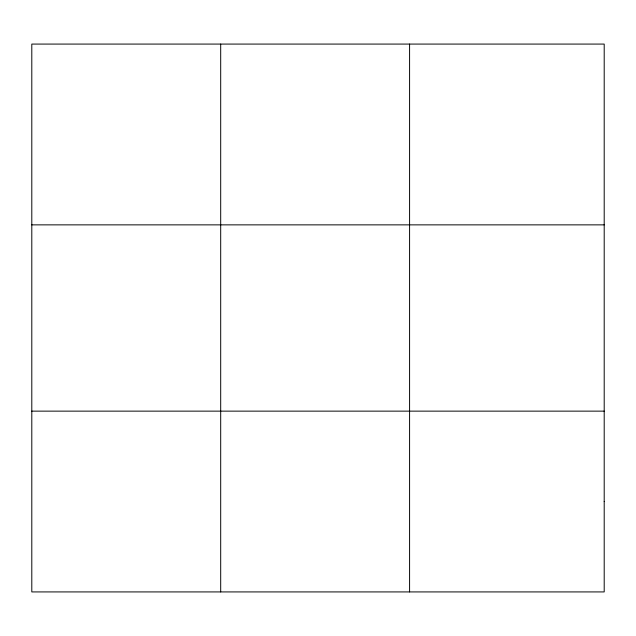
<?xml version="1.0" encoding="UTF-8"?>
<svg xmlns="http://www.w3.org/2000/svg" width="636" height="636" viewBox="0 0 636 636"><rect width="100%" height="100%" fill="white"/><g stroke="black" fill="none" stroke-linecap="round" stroke-linejoin="round"><path stroke-width="0.95" d="M220.692 44.075L220.692 591.925M409.584 44.075L409.584 591.925M31.8 224.866L604.2 224.866M31.8 411.134L604.2 411.134M604.2 501.526L604.2 591.925L31.8 591.925L31.8 44.075L604.2 44.075L604.2 501.526"/></g></svg>
